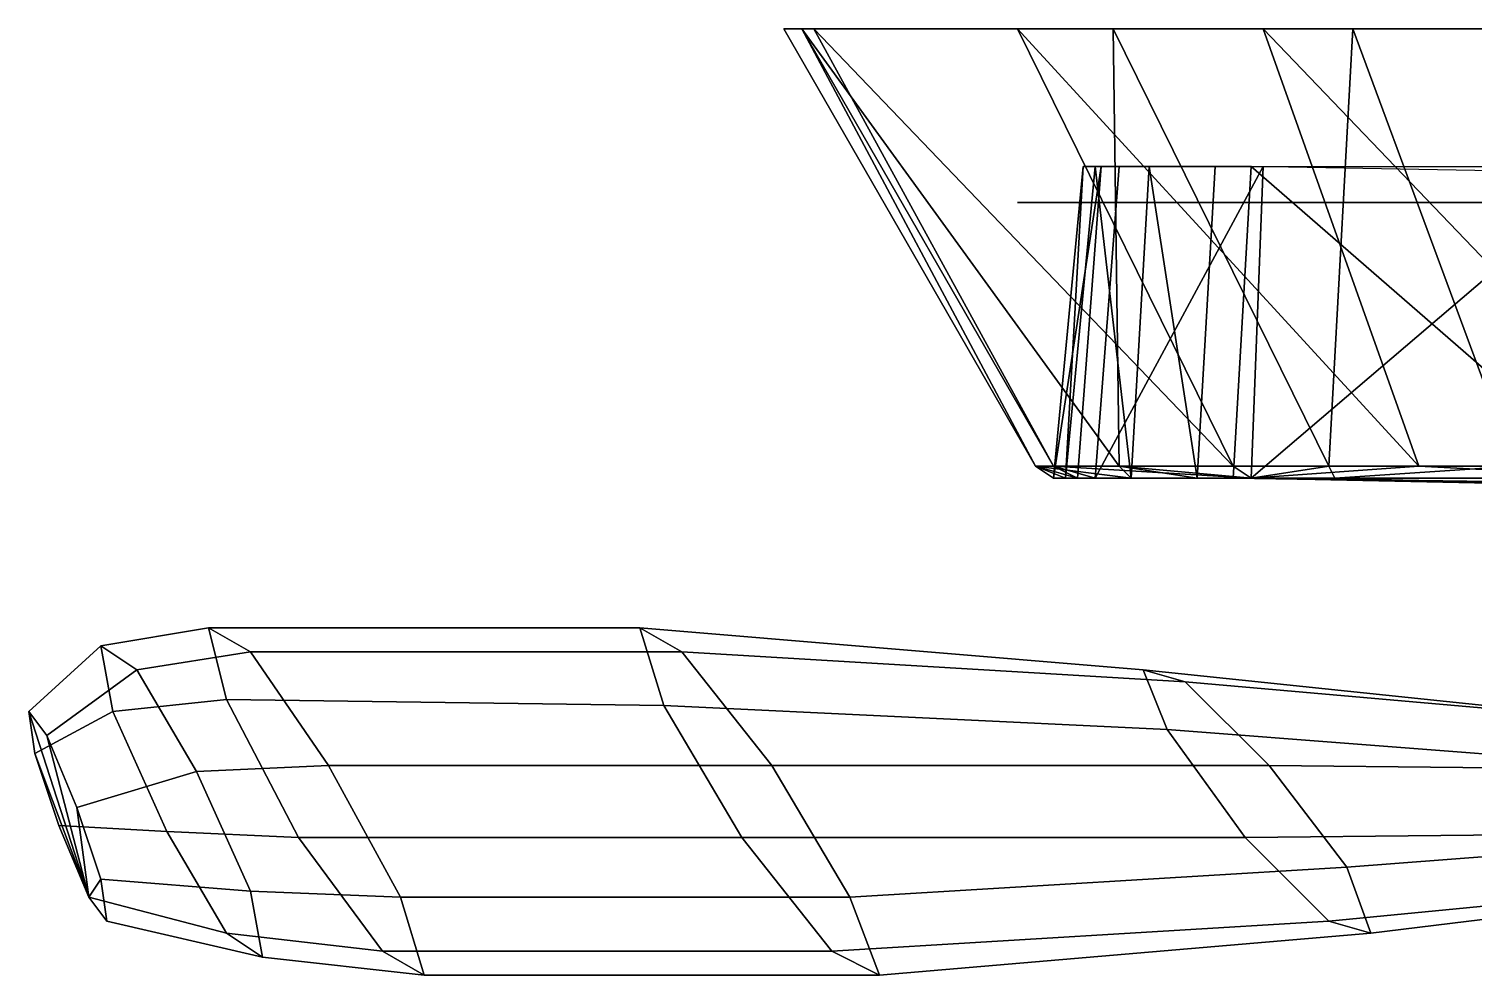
# Model space of a CAD drawing. Extents: x -2750 to 2751, y -1310 to 2918.
# Drawn here: x -348 to -106.9, y -1152 to -994 of the extents above; entities that cross this region are included whole.
import ezdxf

# ---------------------------------------------------------------- set-up
doc = ezdxf.new("R2010")
doc.units = 0

msp = doc.modelspace()

# ---------------------------------------------------------------- linework, layer by layer
at = {"layer": '257111', "color": 1}
for points in [[(-180, -1067, 101), (-222, -994, 61), (-219, -994, 8), (-180, -1067, 101)], [(-180, -1067, 130), (-219, -994, 115), (-222, -994, 61), (-180, -1067, 130)], [(-180, -1067, 101), (-180, -1067, 130), (-222, -994, 61), (-180, -1067, 101)], [(-166, -1067, 60), (-219, -994, 8), (-167, -994, -69), (-166, -1067, 60)], [(-166, -1067, 60), (-180, -1067, 101), (-219, -994, 8), (-166, -1067, 60)], [(-177, -1067, 159), (-217, -994, 185), (-219, -994, 115), (-177, -1067, 159)], [(-180, -1067, 130), (-177, -1067, 159), (-219, -994, 115), (-180, -1067, 130)], [(-147, -1067, 176), (-183, -994, 211), (-217, -994, 185), (-147, -1067, 176)], [(-177, -1067, 159), (-147, -1067, 176), (-217, -994, 185), (-177, -1067, 159)], [(-116, -1067, 184), (-142, -994, 222), (-183, -994, 211), (-116, -1067, 184)], [(-147, -1067, 176), (-116, -1067, 184), (-183, -994, 211), (-147, -1067, 176)], [(-131, -1067, 8), (-167, -994, -69), (-127, -994, -95), (-131, -1067, 8)], [(-131, -1067, 8), (-166, -1067, 60), (-167, -994, -69), (-131, -1067, 8)], [(-116, -1067, 184), (-72, -1067, 186), (-142, -994, 222), (-116, -1067, 184)], [(-72, -1067, 186), (-70, -994, 224), (-142, -994, 222), (-72, -1067, 186)], [(-100, -1067, -9), (-131, -1067, 8), (-127, -994, -95), (-100, -1067, -9)], [(-100, -1067, -9), (-127, -994, -95), (-80, -994, -106), (-100, -1067, -9)], [(-177, -1069, 122), (-172, -1017, 121), (-169, -1017, 143), (-177, -1069, 122)], [(-173, -1069, 148), (-177, -1069, 122), (-169, -1017, 143), (-173, -1069, 148)], [(-177, -1069, 122), (-175, -1069, 102), (-172, -1017, 121), (-177, -1069, 122)], [(-175, -1069, 102), (-170, -1017, 104), (-172, -1017, 121), (-175, -1069, 102)], [(-175, -1069, 102), (-164, -1069, 83), (-170, -1017, 104), (-175, -1069, 102)], [(-170, -1069, 156), (-173, -1069, 148), (-169, -1017, 143), (-166, -1017, 151)], [(-170, -1069, 156), (-166, -1017, 151), (-142, -1017, 165), (-170, -1069, 156)], [(-144, -1069, 171), (-170, -1069, 156), (-142, -1017, 165), (-144, -1069, 171)], [(-164, -1069, 83), (-161, -1017, 86), (-170, -1017, 104), (-164, -1069, 83)], [(-164, -1069, 83), (-153, -1069, 69), (-161, -1017, 86), (-164, -1069, 83)], [(-153, -1069, 69), (-150, -1017, 75), (-161, -1017, 86), (-153, -1069, 69)], [(-153, -1069, 69), (-147, -1069, 67), (-144, -1017, 73), (-150, -1017, 75)], [(-147, -1069, 67), (-83, -1070, 65), (-144, -1017, 73), (-147, -1069, 67)], [(-144, -1069, 171), (-142, -1017, 165), (-83, -1017, 175), (-144, -1069, 171)], [(-78, -1069, 181), (-144, -1069, 171), (-83, -1017, 175), (-78, -1069, 181)], [(-83, -1070, 65), (-88, -1018, 68), (-144, -1017, 73), (-83, -1070, 65)], [(-177, -1067, 159), (-180, -1067, 130), (-173, -1069, 148), (-177, -1067, 159)], [(-180, -1067, 130), (-177, -1069, 122), (-173, -1069, 148), (-180, -1067, 130)], [(-177, -1069, 122), (-180, -1067, 130), (-180, -1067, 101), (-177, -1069, 122)], [(-180, -1067, 101), (-175, -1069, 102), (-177, -1069, 122), (-180, -1067, 101)], [(-180, -1067, 101), (-164, -1069, 83), (-175, -1069, 102), (-180, -1067, 101)], [(-166, -1067, 60), (-164, -1069, 83), (-180, -1067, 101), (-166, -1067, 60)], [(-144, -1069, 171), (-147, -1067, 176), (-177, -1067, 159), (-144, -1069, 171)], [(-177, -1067, 159), (-170, -1069, 156), (-144, -1069, 171), (-177, -1067, 159)], [(-177, -1067, 159), (-173, -1069, 148), (-170, -1069, 156), (-177, -1067, 159)], [(-166, -1067, 60), (-153, -1069, 69), (-164, -1069, 83), (-166, -1067, 60)], [(-153, -1069, 69), (-166, -1067, 60), (-144, -1069, 35), (-153, -1069, 69)], [(-166, -1067, 60), (-131, -1067, 8), (-144, -1069, 35), (-166, -1067, 60)], [(-116, -1067, 184), (-147, -1067, 176), (-144, -1069, 171), (-116, -1067, 184)], [(-116, -1067, 184), (-144, -1069, 171), (-78, -1069, 181), (-116, -1067, 184)], [(-131, -1067, 8), (-130, -1069, 16), (-144, -1069, 35), (-131, -1067, 8)], [(-130, -1069, 16), (-131, -1067, 8), (-100, -1067, -9), (-130, -1069, 16)], [(-100, -1067, -9), (-99, -1069, -3), (-130, -1069, 16), (-100, -1067, -9)], [(-78, -1069, 181), (-72, -1067, 186), (-116, -1067, 184), (-78, -1069, 181)], [(-144, -1069, 35), (-147, -1069, 67), (-153, -1069, 69), (-144, -1069, 35)], [(-144, -1069, 35), (-83, -1070, 65), (-147, -1069, 67), (-144, -1069, 35)], [(-83, -1070, 65), (-144, -1069, 35), (-72, -1070, 54), (-83, -1070, 65)], [(-144, -1069, 35), (-130, -1069, 16), (-96, -1070, 24), (-144, -1069, 35)], [(-144, -1069, 35), (-96, -1070, 24), (-92, -1070, 30), (-144, -1069, 35)], [(-144, -1069, 35), (-92, -1070, 30), (-86, -1070, 34), (-144, -1069, 35)], [(-72, -1070, 54), (-144, -1069, 35), (-86, -1070, 34), (-72, -1070, 54)], [(-99, -1069, -3), (-96, -1070, 10), (-130, -1069, 16), (-99, -1069, -3)], [(-96, -1070, 10), (-97, -1070, 17), (-130, -1069, 16), (-96, -1070, 10)], [(-130, -1069, 16), (-97, -1070, 17), (-96, -1070, 24), (-130, -1069, 16)]]:
    msp.add_3dface(points, dxfattribs=at)
at = {"layer": '34717', "color": 1}
for points in [[(-334, -1108, 413), (-336, -1097, 411), (-318, -1094, 386), (-315, -1106, 389)], [(-336, -1097, 411), (-330, -1101, 417), (-311, -1098, 393), (-318, -1094, 386)], [(-315, -1106, 389), (-318, -1094, 386), (-246, -1094, 314), (-242, -1107, 319)], [(-318, -1094, 386), (-311, -1098, 393), (-239, -1098, 323), (-246, -1094, 314)], [(-242, -1107, 319), (-246, -1094, 314), (-162, -1101, 238), (-158, -1111, 242)], [(-246, -1094, 314), (-239, -1098, 323), (-155, -1103, 245), (-162, -1101, 238)], [(-347, -1115, 443), (-348, -1108, 442), (-336, -1097, 411), (-334, -1108, 413)], [(-348, -1108, 442), (-345, -1112, 445), (-330, -1101, 417), (-336, -1097, 411)], [(-330, -1101, 417), (-320, -1118, 428), (-298, -1117, 407), (-311, -1098, 393)], [(-311, -1098, 393), (-298, -1117, 407), (-224, -1117, 338), (-239, -1098, 323)], [(-239, -1098, 323), (-224, -1117, 338), (-141, -1117, 260), (-155, -1103, 245)], [(-345, -1112, 445), (-340, -1124, 450), (-320, -1118, 428), (-330, -1101, 417)], [(-158, -1111, 242), (-162, -1101, 238), (-57, -1112, 155), (-54, -1119, 158)], [(-162, -1101, 238), (-155, -1103, 245), (-53, -1112, 160), (-57, -1112, 155)], [(-155, -1103, 245), (-141, -1117, 260), (-44, -1118, 169), (-53, -1112, 160)], [(-325, -1128, 423), (-334, -1108, 413), (-315, -1106, 389), (-303, -1129, 402)], [(-303, -1129, 402), (-315, -1106, 389), (-242, -1107, 319), (-229, -1129, 333)], [(-338, -1139, 453), (-345, -1112, 445), (-348, -1108, 442), (-338, -1139, 453)], [(-338, -1139, 453), (-348, -1108, 442), (-347, -1115, 443), (-338, -1139, 453)], [(-343, -1127, 447), (-347, -1115, 443), (-334, -1108, 413), (-325, -1128, 423)], [(-229, -1129, 333), (-242, -1107, 319), (-158, -1111, 242), (-145, -1129, 256)], [(-145, -1129, 256), (-158, -1111, 242), (-54, -1119, 158), (-47, -1128, 166)], [(-338, -1139, 453), (-340, -1124, 450), (-345, -1112, 445), (-338, -1139, 453)], [(-338, -1139, 453), (-347, -1115, 443), (-343, -1127, 447), (-338, -1139, 453)], [(-340, -1124, 450), (-336, -1136, 455), (-311, -1138, 437), (-320, -1118, 428)], [(-320, -1118, 428), (-311, -1138, 437), (-286, -1139, 420), (-298, -1117, 407)], [(-298, -1117, 407), (-286, -1139, 420), (-211, -1139, 353), (-224, -1117, 338)], [(-224, -1117, 338), (-211, -1139, 353), (-128, -1134, 274), (-141, -1117, 260)], [(-141, -1117, 260), (-128, -1134, 274), (-37, -1127, 177), (-44, -1118, 169)], [(-338, -1139, 453), (-336, -1136, 455), (-340, -1124, 450), (-338, -1139, 453)], [(-338, -1139, 453), (-343, -1127, 447), (-325, -1128, 423), (-315, -1145, 434)], [(-315, -1145, 434), (-325, -1128, 423), (-303, -1129, 402), (-289, -1148, 416)], [(-131, -1143, 271), (-145, -1129, 256), (-47, -1128, 166), (-38, -1134, 175)], [(-128, -1134, 274), (-124, -1145, 278), (-34, -1134, 179), (-37, -1127, 177)], [(-289, -1148, 416), (-303, -1129, 402), (-229, -1129, 333), (-214, -1148, 349)], [(-214, -1148, 349), (-229, -1129, 333), (-145, -1129, 256), (-131, -1143, 271)], [(-211, -1139, 353), (-206, -1152, 357), (-124, -1145, 278), (-128, -1134, 274)], [(-124, -1145, 278), (-131, -1143, 271), (-38, -1134, 175), (-34, -1134, 179)], [(-338, -1139, 453), (-335, -1143, 456), (-336, -1136, 455), (-338, -1139, 453)], [(-336, -1136, 455), (-335, -1143, 456), (-309, -1149, 440), (-311, -1138, 437)], [(-335, -1143, 456), (-338, -1139, 453), (-315, -1145, 434), (-309, -1149, 440)], [(-311, -1138, 437), (-309, -1149, 440), (-282, -1152, 424), (-286, -1139, 420)], [(-286, -1139, 420), (-282, -1152, 424), (-206, -1152, 357), (-211, -1139, 353)], [(-309, -1149, 440), (-315, -1145, 434), (-289, -1148, 416), (-282, -1152, 424)], [(-206, -1152, 357), (-214, -1148, 349), (-131, -1143, 271), (-124, -1145, 278)], [(-282, -1152, 424), (-289, -1148, 416), (-214, -1148, 349), (-206, -1152, 357)]]:
    msp.add_3dface(points, dxfattribs=at)
at = {"layer": '42157', "color": 1}
msp.add_3dface([(-183, -1023, 184), (-183, -1023, 50), (-72, -1023, 50), (-72, -1023, 184)], dxfattribs=at)

doc.saveas('drawing.dxf')
